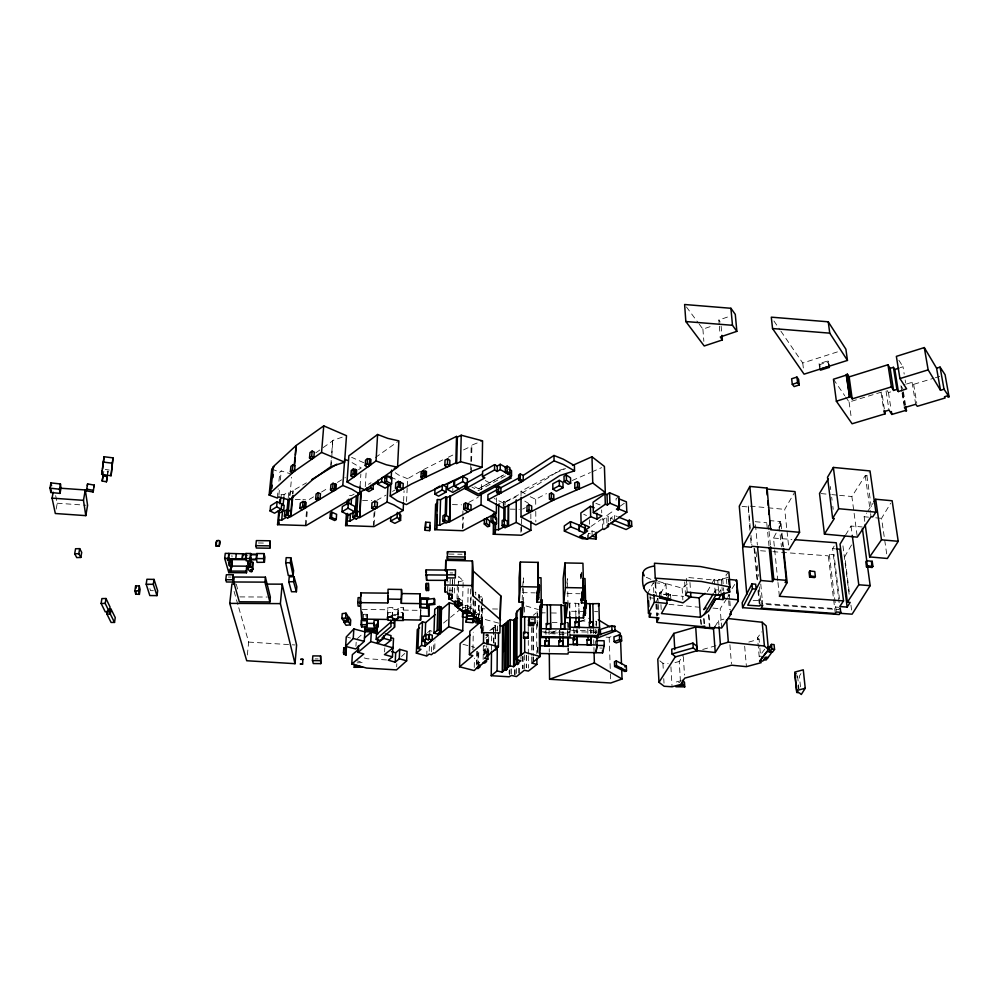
<?xml version="1.0" encoding="UTF-8"?>
<svg xmlns="http://www.w3.org/2000/svg" width="999" height="999" viewBox="0 0 999 999"><rect width="100%" height="100%" fill="white"/><g stroke="black" fill="none" stroke-linecap="round" stroke-linejoin="round"><path stroke-width="0.75" stroke-dasharray="5 3.75" d="M403.621 615.709L402.922 612.687L398.214 612.537L397.839 614.173L395.017 614.647L393.156 614.21L392.395 612.462L387.937 612.399L388.261 615.421L399.013 615.621M518.718 673.151L518.731 665.509M519.343 673.326L519.343 665.684M367.295 615.958L367.207 614.323L363.536 614.285L363.536 615.834L367.295 615.958L367.157 618.381M514.797 674.8L514.81 668.693M514.997 674.65L514.997 668.543M516.483 673.513L516.495 667.407M509.153 673.738L509.165 670.679M509.415 675.024L509.44 670.441M510.002 673.638L510.027 669.055M511.476 673.913L511.5 667.807M505.082 505.169L505.107 502.172L503.933 501.461L498.763 504.258M503.246 508.166L503.284 502.959L538.374 484.078L559.777 470.242L565.634 468.356M503.896 505.969L503.933 501.461M494.942 647.489L495.154 625.386L498.601 623.089L483.816 619.13M496.466 502.41L496.515 497.864M495.504 647.664L495.629 634.402M495.641 632.929L495.716 625.561M497.44 631.056L497.49 624.924L491.733 629.87L497.602 630.244M491.52 649.725L491.683 634.452M493.431 642.906L493.593 626.71L495.154 625.386M493.956 643.056L493.593 626.71M486.476 656.018L486.55 645.754M486.575 644.293L486.7 634.028M487.037 653.246L487.125 645.916M487.15 644.455L487.275 634.19M487.799 654.832L487.987 645.928M488.012 644.467L488.136 634.19M487.974 652.896L488.186 635.739L484.802 634.902M488.536 654.907L488.623 647.564M488.686 641.695L488.773 634.365M488.773 653.883L488.823 650.337L486.525 651.286L488.823 650.337M482.055 620.841L482.067 617.157L481.068 616.046L479.045 616.208M482.23 622.002L482.442 606.98M482.467 605.481L482.579 597.964L481.443 596.728L479.795 596.89L479.145 594.855L475.062 592.232M483.141 659.465L483.329 645.454M483.653 630.968L483.741 625.049M483.803 654.944L483.928 645.604M484.54 653.92L484.665 645.142M484.815 655.032L484.94 645.679M485.439 653.621L485.539 645.829M478.071 663.948L477.047 663.673L477.322 651.236M478.471 619.293L478.721 604.245M478.808 598.214L478.858 595.204M477.934 666.932L478.209 649.862M478.583 617.844L478.646 614.21L476.96 612.774L474.6 613.286M478.758 618.943L478.996 603.896M479.095 597.864L479.145 594.855M478.546 665.921L478.796 650.037M481.293 489.547L481.418 481.943M478.746 665.759L478.808 662.237L479.707 662.474L479.67 664.822M479.52 614.934L479.657 605.918M479.757 599.899L479.795 596.89M481.081 620.791L481.306 605.744M481.331 604.245L481.443 596.728M481.53 619.555L481.543 605.619M481.83 619.243L481.993 608.803L485.002 608.841M473.563 614.51L473.826 599.412M472.939 649.787L473.264 632.192M473.976 613.598L473.788 611.213L474.1 613.186L476.635 612.524L476.56 617.382M474.662 614.86L474.912 601.286M474.25 667.469L474.413 658.191M475.374 614.647L475.611 601.073M475.711 595.042L475.774 592.02M476.56 665.047L476.798 651.098M470.304 611.563L470.691 587.961M470.916 608.978L471.153 596.878M472.864 613.161L473.151 598.051M465.621 610.739L465.721 605.856L467.744 607.38L463.211 607.367L463.124 608.304M467.445 607.567L467.495 605.132L462.462 606.281M467.682 611.038L468.206 587.037M470.679 470.142L471.178 445.354L482.567 440.859M471.378 472.227L471.466 467.582M471.59 461.388L471.903 445.904L471.178 445.354M462.537 528.858L462.812 516.858M462.849 515.359L462.949 510.864M463.099 527.722L463.336 517.22M462.325 610.277L462.4 606.618M462.487 605.082L463.186 580.656L458.703 576.573L458.491 585.714M457.005 598.938L457.417 582.242L463.186 580.656M458.129 600.948L458.454 587.237M459.19 600.923L459.253 598.463L457.405 598.838L458.466 599.787M452.322 591.97L452.435 587.387M452.472 585.864L452.634 579.757M454.333 593.031L454.682 579.333M449.862 592.657L450.249 578.933M452.784 491.083L452.859 488.449M452.11 592.594L452.485 578.821M482.579 597.964L482.517 600.074L481.818 600.062M447.627 590.933L447.914 581.293M433.591 649.949L433.878 641.133M434.752 648.776L435.04 639.972M429.208 651.148L429.42 645.279M429.82 633.553L429.92 630.619L432.205 631.268M431.518 651.798L431.755 644.467M426.748 656.043L427.01 648.726M420.529 614.647L420.741 609.103M420.779 614.535L420.841 606.331M406.543 501.535L407.18 487.862M407.242 486.338L407.592 478.733L422.202 470.354M402.697 617.544L402.922 612.687M402.797 618.643L403.321 607.667L398.226 607.554L397.677 617.807M403.022 618.369L403.321 607.667M397.939 615.334L398.226 607.554M397.989 617.394L398.214 612.537M403.596 501.348L404.083 490.746M396.665 666.795L396.815 663.686M392.157 617.32L392.395 612.462M392.395 617.245L392.869 607.554L387.874 607.467L387.375 617.145M387.6 618.081L387.874 607.467M384.59 651.935L384.79 647.889M366.933 619.168L367.207 614.323M373.264 526.198L374.063 512.699M374.101 525.099L374.975 510.089M363.249 619.118L363.536 614.285M365.234 486.713L366.196 471.391M355.919 646.266L356.181 642.207M360.065 486.301L360.864 474.075M330.794 465.247L331.268 459.053M331.755 452.847L332.717 440.447L345.117 436.176M330.994 466.945L331.718 457.642M331.83 456.093L332.717 440.447M522.202 600.162L522.564 588.199M522.689 586.725L523.439 577.897L523.451 587.037M305.319 525.199L306.606 510.202M306.069 525.574L307.48 509.078M575.836 615.596L575.649 603.246L569.705 603.146L569.817 615.696M289.785 495.304L290.06 492.282L306.443 482.842M289.922 495.529L291.608 477.272M292.532 493.718L292.819 490.696M292.994 493.943L293.269 490.934M288.236 497.702L288.798 491.67L290.06 492.282M283.828 497.577L284.116 494.567L288.798 491.67M574.25 633.216L574.375 631.805L598.014 632.205M277.297 498.014L278.197 488.873M278.933 481.256L279.832 472.127L281.243 470.941L290.559 473.826M278.871 495.329L279.608 487.712M280.357 480.082L281.243 470.941M579.045 615.634L578.808 603.321L579.083 615.322M247.327 654.994L248.664 642.082L238.361 606.306M398.276 608.416C397.577 610.464 392.52 610.214 392.869 607.554M581.593 577.135L582.055 569.755M580.656 578.821L580.806 574.063L581.518 574.075M566.92 583.141L567.507 578.708L567.956 603.109M107.517 475.237L108.092 471.316L103.933 470.691L103.284 474.488M567.994 636.051L568.044 620.791L568.206 629.682M595.816 625.187L596.428 621.278L592.057 621.216M107.417 475.274L108.092 471.316M56.156 509.103L57.255 503.221L55.494 494.792M575.649 603.246L578.771 603.646M232.055 556.992L231.905 555.531M647.489 593.756L653.334 582.617L653.87 593.156M777.809 580.968L773.501 538.061L778.283 529.02M778.958 527.734L781.006 523.863L779.02 523.713L781.418 546.903M769.018 545.978L766.733 522.777L767.969 520.467M655.794 602.509L657.929 598.538L649.775 597.852M779.02 523.713L780.207 521.49L769.492 520.591M654.732 582.754L665.958 583.853L660.376 594.105L683.641 596.378M749.862 530.194L748.276 505.956L766.495 507.654M707.354 591.508L711.138 584.727M711.9 583.366L714.173 579.308L721.428 579.907L722.752 578.758L727.384 579.245M788.498 545.004L784.715 509.365L794.292 492.894M851.56 544.967L844.742 556.568L849.6 594.467M886.687 553.858L881.555 518.356L890.633 503.271M714.048 592.632L715.634 590.009L720.816 589.585L721.203 594.542M845.529 535.102L851.036 526.048L862.162 526.935M717.969 594.218L720.816 589.585M800.936 673.613L799.375 676.148L800.499 686.85M714.959 626.548L718.581 620.704L723.825 619.155M839.135 602.722L832.617 548.638L835.514 543.943M840.072 607.417L838.685 609.64L763.973 604.308M835.314 613.498L828.308 555.856L829.295 554.283L833.99 554.67L839.435 598.688M680.431 681.418L679.233 661.463L683.254 655.007M732.042 588.661L736.663 581.393M833.328 555.694L833.99 554.67M857.105 535.639L851.872 496.515L865.259 475.624L866.895 475.774L869.23 472.14M721.678 627.959L720.192 608.691L726.835 598.588M727.659 597.327L729.32 594.805L728.184 594.717L728.546 599.2M864.772 521.403L864.135 516.758L866.608 513.011M867.432 511.75L873.213 502.997M759.215 656.83L757.492 637.749L761.837 631.818M764.759 649.163L759.49 656.143L762.337 656.393M728.858 572.127L726.073 574.837L726.797 583.753M485.651 638.049L488.186 635.739M357.405 638.548L363.786 632.779M401.436 656.518L404.807 653.471M489.872 630.519L494.118 626.86M427.584 632.617L429.92 630.619M667.444 594.867L668.443 594.03L670.566 594.642L669.58 595.466L667.444 594.867L667.657 598.563M478.808 662.237L477.147 663.598M495.704 644.268L494.98 644.23M537.799 627.21L537.699 611.713L533.291 615.272M443.506 623.051L449.313 618.306M450.474 617.357L460.939 608.803M659.652 595.392L659.527 592.919L660.863 591.858L668.294 593.893L668.581 598.838M658.491 581.443L682.13 588.149L689.934 581.992L690.521 590.859M668.294 593.893L666.745 595.029L659.527 592.919M315.746 452.884L321.915 448.501M323.152 447.614L333.029 440.596M375.337 457.579L397.627 441.745M618.955 496.715L616.033 498.776L616.208 503.234M606.917 522.952L606.668 515.584L614.06 510.427M620.217 506.131L626.385 501.848M591.071 526.373L600.986 519.53M610.664 520.779L610.564 518.194L614.522 515.459L617.27 516.57M588.736 538.424L588.598 533.304L592.045 530.931L594.929 531.955M602.559 528.958L602.222 518.681L603.658 519.218L608.129 516.183L608.391 523.551M313.549 496.865L308.254 500.074L302.922 499.612M321.503 492.045L328.134 488.036M337.4 482.417L345.354 477.597M358.604 469.567L361.263 467.957L350.412 461.65M368.431 484.315L371.041 482.742M354.133 494.055L351.698 495.492L348.763 495.392L348.976 499.075M423.526 469.592L442.732 459.89M376.81 500.349L386.001 495.129M392.557 491.396L395.192 489.91M474.737 486.763L478.521 488.823L504.932 474.25M478.521 488.823L503.846 474.862M505.432 475.849L478.521 490.634L471.965 487.087M468.893 502.36L478.134 497.315M521.028 495.791L521.016 491.246L552.984 474.163L565.521 468.568M522.727 509.078L525.412 507.654M505.107 502.172L516.246 496.79M530.207 496.715L535.689 499.313L546.441 493.631M448.289 457.23L455.232 453.896M463.561 449.9L471.903 445.904M572.202 480.519L590.409 472.552M591.808 471.94L601.61 467.657M556.168 630.794L549.075 633.516L567.569 634.69M580.294 621.503L588.811 618.219M606.093 637.15L609.178 637.337L611.962 636.301M719.23 324.663L718.83 320.042L729.794 316.258M699.238 324.188L702.896 329.108L712.574 325.836M900.286 367.657L903.009 366.745L904.207 374.113M780.906 331.181L802.734 363.012L838.698 351.486M819.767 369.305L819.043 363.698L827.934 360.889L828.983 364.573M819.043 363.698L819.817 364.535L828.621 361.763M845.616 396.965L849.1 402.023L881.767 391.995L884.427 409.478M906.48 384.028L912.062 382.342L913.648 384.353L933.94 378.159M935.389 377.722L939.747 376.386M901.835 391.571L900.898 385.726L905.082 384.453M687.2 592.132L686.238 577.31L717.732 580.419L728.558 577.16M887.037 390.397L888.448 392.582L891.42 391.695M702.722 649.462L717.707 645.204M476.398 614.835L478.646 614.21M748.813 642.057L759.065 639.198L759.727 646.528M674.999 662.612L679.233 661.463M681.143 680.681L675.611 682.13L679.795 682.617M467.132 608.816L470.804 607.979L473.613 610.751M480.507 618.568L482.092 618.431M450.074 572.939L452.747 572.951M239.835 596.903L267.295 597.04M596.828 632.205L594.417 632.18L595.879 633.416M315.147 658.89L318.132 658.915M228.334 577.035L231.069 577.072M153.371 590.684L150.512 590.646L148.714 584.952M258.366 542.981L264.335 543.069M448.988 554.07L462.062 554.258M492.544 608.953L500.087 609.065M362.275 609.415L388.024 609.79M540.734 612.799L545.267 612.874M551.323 612.961L558.891 613.074M540.884 631.83L569.855 632.255L570.117 630.282L570.204 635.089M543.856 632.754L568.169 633.116M585.277 611.488L569.73 611.226L569.542 616.208M594.605 611.638L597.714 611.688M571.59 630.307L596.803 630.731M522.202 592.619L535.289 592.869M566.995 593.506L580.044 593.743M403.396 610.089L420.941 610.389M579.932 620.991L587.624 621.128M295.279 499.463L301.398 499.575M531.106 619.68L533.541 619.73M552.035 622.389L559.627 622.539M362.587 500.424L371.728 500.624M510.239 509.128L519.343 509.315M580.594 575.774L581.256 575.786M448.938 590.184L452.222 590.247M452.41 504.607L461.563 504.832M564.06 622.652L567.757 622.739M599.775 648.026L602.409 648.101M246.691 555.719L247.902 555.756M284.116 494.567L281.106 494.455L281.668 498.039M248.664 642.082L295.055 644.967M386.538 659.939L367.17 658.741L362.737 657.517M357.118 662.799L363.062 662.549L356.755 660.714M659.839 660.876L662.936 663.286L668.156 663.611M753.121 600.674L762.299 600.399L760.826 603.234L834.727 608.591L835.738 607.067L838.623 607.305M57.255 503.221L86.064 505.244M773.501 538.061L791.857 539.435M760.539 550.736L771.315 551.548M772.864 551.66L828.308 555.856M832.617 548.638L835.514 548.863M712.899 608.079L720.192 608.691M742.095 506.418L747.727 506.93M864.135 516.758L868.481 517.157M875.748 517.819L881.555 518.356M768.006 507.804L784.715 509.365M821.066 493.581L830.306 494.468M831.842 494.605L838.011 495.192M839.547 495.342L851.872 496.515M755.182 521.678L766.733 522.777M668.955 604.345L699.762 607.28M105.232 469.443L109.253 470.054M347.689 637.325L350.574 638.049M463.024 644.318L474.6 647.364M526.011 605.993L538.436 609.577M588.598 533.304L590.347 533.853M363.773 462.724L351.623 457.33M271.753 469.093L279.832 472.127M595.854 503.334L600.087 504.932M650.898 579.345L645.441 576.898M610.564 518.194L613.349 519.305M407.592 478.733L398.638 475.024L393.931 471.79M606.668 515.584L608.129 516.183M393.294 478.196L395.292 479.12M583.678 514.248L586.5 515.559M503.284 502.959L494.243 498.563M485.264 480.556L491.033 483.541M524.787 501.123L528.746 503.521M521.016 491.246L526.461 494.63M476.635 612.524L474.026 611.163M459.253 598.463L461.376 600.312M757.492 637.749L759.065 639.198M467.495 605.132L470.367 607.916M686.438 306.968L698.326 322.952M833.453 379.245L844.754 395.704M773.925 320.991L780.032 329.907M718.83 320.042L720.192 322.04M900.898 385.726L902.934 388.861M898.863 360.252L903.009 366.745M234.078 591.396L237.937 604.82M236.239 584.128L237.837 589.797M913.648 384.353L916.807 403.371M912.062 382.342L915.708 404.295M905.169 380.007L905.656 382.954M903.408 391.77L905.531 404.907M902.734 392.083L904.857 405.219M902.509 392.982L904.395 404.657M902.072 393.032L904.42 407.642M888.448 392.582L890.933 408.603M886.063 391.133L888.998 410.102M881.093 392.694L883.978 411.663M866.895 475.774L871.628 509.265M865.259 475.624L870.391 512.162M870.604 513.686L871.028 516.72M849.1 402.023L851.298 417.969M851.036 526.048L852.06 533.766M827.934 360.889L828.671 366.508M850.948 605.082L851.722 611.151M819.817 364.535L820.179 367.332M842.956 545.879L849.2 594.78M830.344 486.538L830.718 489.585M831.68 497.177L832.055 500.224M832.829 506.306L833.203 509.34M840.559 607.792L841.133 612.35M840.221 608.641L840.683 612.325M839.884 608.791L840.446 613.336M829.295 554.283L836.338 611.975M802.734 363.012L803.583 369.98M797.602 676.048L799.2 691.358M781.006 523.863L781.817 531.593M781.98 533.141L783.428 547.052M796.79 674.812L797.102 677.871M797.901 685.526L798.226 688.586M780.207 521.49L780.856 527.684M781.493 533.878L782.791 546.266M777.971 582.504L779.357 596.291M768.418 525.112L768.88 529.757M769.043 531.306L770.416 545.242M755.481 524.775L757.367 544.892M760.776 583.99L762.761 605.319M756.056 551.898L756.767 559.502M757.329 565.584L758.328 576.223M759.315 586.863L761.151 606.63M754.657 548.726L757.754 582.242M758.466 589.86L759.889 605.094M754.045 548.139L757.142 581.63M757.979 590.759L759.178 603.533M748.276 505.956L750.411 529.22M750.973 535.427L751.835 544.742M750.574 537.949L751.423 547.252M759.864 648.001L760.526 655.332M721.128 326.111L721.802 333.803M719.355 326.198L720.017 333.891M744.667 646.203L746.415 666.658M729.32 594.805L729.695 599.288M729.807 600.786L730.544 609.765M728.671 600.699L729.395 609.677M729.919 644.717L731.43 663.723M702.896 329.108L703.858 341.383M722.752 578.758L723.351 586.326M723.476 587.837L723.713 590.859M721.428 579.907L721.902 585.951M722.015 587.462L722.252 590.484M717.732 580.419L718.081 584.852M718.194 586.338L718.88 595.229M718.581 620.704L718.918 625.149M715.634 590.009L715.921 593.731M714.173 579.308L715.209 592.907M709.065 615.122L709.939 626.985M708.478 614.485L709.327 626.348M704.233 618.768L704.657 624.7M703.558 618.518L703.983 624.45M701.036 620.017L701.335 624.462M700.586 619.143L701.098 626.56M684.665 581.905L685.526 595.229M682.13 588.149L682.866 599.924M683.353 656.555L684.502 675.074M670.566 594.642L670.853 599.575M668.443 594.03L668.731 598.975M670.928 666.832L672.065 686.763M665.958 583.853L666.645 595.904M660.863 591.858L661.138 596.803M660.951 604.57L661.35 612.05M662.936 663.286L663.348 670.941M663.761 678.608L664.01 683.204M657.929 598.538L658.166 603.009M658.241 604.507L658.803 614.934M656.942 604.083L657.579 615.983M655.694 583.566L656.318 595.392M656.705 604.657L657.255 615.059M655.082 582.467L655.631 592.819M655.881 603.995L656.505 615.884M650.062 595.441L650.287 599.924M614.522 515.459L614.71 520.641M609.178 637.337L610.364 672.352M610.414 673.875L610.626 679.957M603.658 519.218L603.995 529.507M601.648 509.915L601.735 512.874M596.428 621.278L596.778 633.129M595.204 629.108L595.329 633.528M595.541 640.883L595.629 643.831M592.045 530.931L592.182 536.063M593.418 628.945L593.556 633.578M593.718 639.76L593.893 645.941M593.943 647.489L594.03 650.574M589.398 519.805L589.522 524.213M590.834 630.069L590.921 633.041M590.734 628.958L590.859 633.403M587.499 534.79L587.624 539.173M587.762 628.908L587.874 633.354M581.755 572.814L581.868 577.422M580.806 574.063L580.881 577.122M577.047 629.82L577.11 632.779M576.96 628.683L577.06 633.129M573.751 628.646L573.851 633.091M569.705 603.146L569.942 615.147M569.817 631.093L569.905 635.564M568.244 647.727L568.306 650.661M567.582 630.469L567.694 636.351M567.907 648.114L567.956 651.048M562.961 631.493L562.999 636.201M559.74 629.932L559.827 635.851M559.677 630.244L559.765 636.163M549.05 630.082L549.1 634.515M549.238 648.763L549.275 651.823M545.904 630.032L545.953 634.465M537.937 647.34L537.974 653.533M537.137 611.55L537.237 627.035M537.362 647.177L537.4 653.371M536.65 624.325L536.838 653.621M535.689 499.313L535.726 505.332M535.764 511.351L535.826 521.903M533.354 627.634L533.491 655.444M533.491 656.992L533.516 661.625M532.854 627.497L532.979 655.307M532.991 656.855L533.016 661.488M531.568 627.572L531.693 655.356M531.705 656.892L531.73 663.074M530.831 513.811L530.869 521.316M528.246 626.61L528.259 631.218M528.296 640.421L528.334 654.22M528.346 655.756L528.384 668.031M526.461 655.257L526.498 667.532M526.261 655.444L526.286 667.719M524.625 607.142L524.637 614.922M524.3 654.932L524.325 668.743M523.451 588.561L523.464 602.272M523.101 656.555L523.114 668.818M522.427 656.368L522.44 668.631M521.378 518.768L521.378 524.762M521.391 526.248L521.391 535.227M520.954 656.168L520.954 659.253M520.866 527.31L520.866 534.79"/><path stroke-width="1.5" d="M516.908 657.742L516.958 611.276L520.529 608.166L521.366 608.403L521.391 654.957L520.529 654.745L515.934 659.44L520.954 660.801L517.494 663.149L518.768 663.461L517.42 664.472L516.283 664.16L514.31 665.646L514.423 619.455L514.31 665.646M517.42 664.472L517.432 658.304M574.525 470.854L563.386 464.535L554.058 460.826L521.565 481.78L518.668 480.282L518.668 474.987L520.254 473.988L523.201 475.424L553.983 455.469L563.286 459.19L574.413 465.534L574.525 470.854L559.865 475.549L538.411 489.348L503.246 508.166L487.887 499.912L487.949 494.667L497.365 489.585M540.122 614.248L541.283 614.285L541.446 607.467L540.234 607.429L539.835 617.095L522.215 616.758L523.464 602.272L519.093 602.122L519.105 577.747L520.354 562.025L538.211 562.387L538.386 587.025L536.588 599.325L538.424 599.525L538.648 592.669L536.713 592.819M360.339 602.659L361.688 619.08L387.525 619.455L387.375 617.145L392.395 617.245C391.958 620.154 398.514 620.267 397.764 617.245L402.884 617.357L402.959 619.755L420.567 620.067L420.479 616.033L428.721 616.308L428.421 607.754L419.88 607.604L420.267 593.831L401.748 593.556L401.498 589.497L388.062 589.248L387.737 602.946L360.339 602.659L360.951 592.882L388.236 593.156M419.88 607.604L420.267 593.831M427.06 607.692L427.247 599.338L420.616 599.163L420.517 607.479L427.06 607.692L427.41 599.325L434.165 598.488L434.84 599.462L434.677 604.37L427.335 605.244L427.235 604.22L434.003 603.384L434.677 604.37M491.508 651.261L491.233 675.699L497.09 670.916L502.285 672.14L504.757 669.73L506.131 670.054L507.392 669.03L506.018 668.706L510.152 665.796L513.636 666.683L513.748 620.529L514.885 619.605M515.934 659.44L516.008 613.036M493.419 522.252L493.281 534.228L495.254 533.204L495.442 529.682L498.538 529.77L503.758 527.022L504.945 527.709L516.208 522.415L516.246 499.8M516.283 664.16L516.296 659.527M516.333 630.244L516.358 617.919L517.47 618.244M507.829 667.22L508.041 621.091L510.327 619.617L513.748 620.529M508.566 526.323L508.666 505.269M508.279 667.344L508.491 621.216M509.902 473.051L509.927 467.744L507.117 466.146L505.344 467.07L505.307 472.377L508.179 474.013L509.902 473.051L507.092 471.453L505.307 472.377M510.152 665.796L510.327 619.617M465.409 483.541L465.297 488.811L478.434 495.879L510.801 478.196L510.814 475.549M465.297 488.811L467.045 487.912L478.434 494.068L511.525 475.911L511.538 470.604L509.028 469.193M503.508 651.435L503.159 625.237L502.859 671.228M504.258 519.492L507.355 521.328L507.33 526.485L504.22 524.662L504.258 519.492L502.16 520.529L502.122 525.686L505.307 527.522M504.994 520.204L505.082 506.68M504.757 669.73L505.019 623.688L506.368 624.025M506.131 670.054L506.268 622.627L508.041 621.091M507.092 471.453L507.117 466.146M508.129 526.086L508.229 505.019M496.615 487.25L496.628 492.569L499.025 493.893L500.874 492.882L500.911 487.637L498.638 486.338L496.678 487.312L494.38 485.776M499.999 619.505L500.761 595.816L473.264 571.153L472.415 560.951L445.766 560.327L445.454 571.103M481.793 622.215L481.63 632.654L499.9 632.929L500.761 595.816M502.285 672.14L502.597 626.186L503.683 625.374M503.808 521.003L503.896 507.48M496.366 513.011L481.056 504.77L449.675 521.803L450.399 496.191L446.853 497.477L445.766 496.853L440.571 499.662L437.4 499.55L437.475 503.034L435.614 504.208L434.74 529.695L463.037 530.719L496.366 513.011L496.453 503.921M496.491 523.638L496.54 518.481L492.907 515.996L491.071 516.583L491.021 521.753L494.293 524.45L496.491 523.638L492.857 521.166L491.021 521.753M497.265 466.121L494.592 464.635L482.604 471.328L482.517 476.635L494.542 469.955L497.215 471.441L497.265 466.121L500.237 464.26L506.518 467.782M500.874 492.882L498.601 491.595L498.638 486.338M497.09 670.916L497.302 646.39M498.538 529.77L498.763 504.258M487.962 654.457L487.899 659.14L484.478 658.316L498.414 646.715L498.513 633.428M497.215 471.441L500.199 469.58L500.237 464.26M492.857 521.166L492.907 515.996M493.481 516.258L493.506 513.274M494.542 469.955L494.592 464.635M495.254 533.204L495.342 524.213M495.404 518.219L495.442 513.736M495.442 529.682L495.504 523.676M495.554 519.18L495.604 513.174M489.51 526.161L489.572 521.003L486.55 518.219L486.488 523.389L489.51 526.161L487.549 526.798L484.29 524.013L484.365 518.856M479.008 618.631L478.971 621.053L480.432 623.401L482.017 623.264L482.055 620.841M481.63 632.654L482.092 628.071L481.206 628.059L482.205 620.591M479.67 664.822L479.632 667.157L477.934 666.92L474.2 670.554L459.59 666.808L472.839 655.644L469.405 654.657L483.491 642.819L483.628 632.454M473.514 617.32L473.301 621.803L475.824 621.927L475.999 622.951L479.92 622.914L477.934 621.965L477.997 618.331M481.056 504.77L481.243 492.594M482.155 467.257L482.567 440.859L461.226 435.227L457.355 437.075L456.668 463.524L460.576 461.7L482.155 467.257L470.641 471.69L471.378 472.227L427.859 492.569L406.406 504.582L397.365 500.924L390.234 496.053L390.871 483.841M481.206 628.059L481.506 621.066M448.738 598.901L448.801 595.117L452.097 595.179L452.16 598.076L448.738 598.901L448.876 593.98M473.501 615.759L466.92 615.696L473.526 615.621L470.704 612.849L467.033 613.686L466.908 618.943L473.676 618.98L473.551 613.324M473.976 613.598L473.938 616.021L476.56 617.382L474.013 618.044L473.751 613.648M469.405 654.657L469.855 631.193L480.332 622.14M500.574 619.892L472.814 595.616L471.953 585.576L472.415 560.951M472.814 595.616L473.264 571.153M467.357 509.015L467.857 503.571L471.066 505.032L470.966 510.239L465.509 508.116L463.686 509.165L463.811 503.958L465.621 502.909L467.47 503.808M467.744 508.778L467.857 503.571M466.083 622.152L466.808 619.193L473.638 619.542L472.939 622.714L466.083 622.152L466.758 613.611L463.024 613.336L463.074 610.739M466.808 619.193L466.958 616.52M459.59 666.808L460.127 643.556L469.98 635.027M455.194 600.811L455.069 605.706L462.3 611.488L465.621 610.739L467.657 612.262L463.111 612.237L463.012 613.174L470.279 612.787L467.395 610.014L462.35 611.163L456.643 606.468L461.263 605.219L461.326 602.772M466.308 617.357L462.525 617.107L462.637 612.25M419.568 627.697L417.282 629.632L416.346 653.109L426.748 656.043L429.108 654.083L431.418 654.732L433.491 652.884L434.602 653.184L462.737 630.794L463.037 617.357M465.509 508.116L465.621 502.909M464.86 559.353L464.972 551.96L447.49 551.673L447.39 559.09L464.86 559.353L464.86 557.017L447.34 556.718L447.39 559.09M467.295 484.153L467.407 478.871L462.812 476.361L454.645 480.931L454.508 486.201L459.278 488.773L467.295 484.153L462.687 481.643L454.508 486.201M460.576 461.7L461.226 435.227M455.069 605.706L458.341 604.682L457.28 603.746L457.342 601.298M461.263 605.219L459.14 603.371L459.19 600.923M462.687 481.643L462.812 476.361M456.668 463.524L455.819 462.874L456.518 436.426L412.724 457.804L394.23 468.556M416.346 653.109L420.954 649.313L417.932 648.501L421.603 645.379L424.787 646.266L448.713 626.71L449.363 602.772L456.318 604.845M453.758 485.889L453.908 480.619L447.527 484.165L447.365 489.423L452.747 492.395L459.165 488.861L453.758 485.889L447.365 489.423M482.167 624.075L482.23 622.002L481.081 620.791L479.42 620.953L478.758 618.943L474.637 616.371L467.757 609.765L462.35 611.138L456.818 606.53L462.637 604.969L458.129 600.948L454.095 602.16L449.7 598.763L452.135 598.064L452.072 594.118L447.54 593.993L447.614 592.02L445.067 591.945L445.179 580.344M446.316 515.546L446.853 497.477M445.067 591.945L445.204 587.35M445.292 584.278L445.417 579.682M445.691 570.491L445.766 560.327M449.725 465.746L449.875 460.427L447.639 458.853L445.03 460.102L444.867 465.434L446.553 467.257L449.725 465.746L447.477 464.185L447.639 458.853M447.09 580.369L446.928 570.092L426.161 569.892L425.986 574.887L426.61 580.319L447.09 580.369L447.215 569.817L455.507 569.83L455.294 577.959L447.265 577.922L447.215 569.817M449.675 521.803L449.925 495.879M440.821 631.693L438.811 630.332L439.56 606.455L438.711 606.505L434.752 609.265L433.966 633.091L437.55 634.015L440.821 631.693L441.546 607.829L439.56 606.455M442.807 520.916L442.969 515.746L444.742 514.797L448.551 516.72L448.401 521.878L444.592 519.967L442.807 520.916L445.329 522.277L439.747 525.224L436.551 525.112L437.4 499.55M439.847 630.519L440.571 606.643M440.222 633.553L439.073 633.204L437.999 634.153L440.222 633.553L440.497 624.612M440.609 630.968L441.333 607.092M444.592 519.967L444.742 514.797M445.179 516.421L445.766 496.853M434.802 494.143L438.611 496.166L446.004 492.095L446.166 486.838L442.345 484.652L442.17 489.91L434.802 494.143L434.977 488.898L439.885 486.063M439.747 525.224L440.571 499.662M433.966 633.091L437.112 630.569L437.862 606.693M432.142 639.997L432.305 635.227L429.17 634.328L428.259 639.785L425.899 639.073L423.314 641.258L427.822 643.468L432.142 639.997L429.008 639.11L428.259 639.785M434.003 603.384L434.165 598.488M434.74 529.695L436.625 528.546L437.075 515.047M437.225 510.539L437.475 503.034M424.787 646.266L425 640.359M425.162 635.938L425.636 622.652L435.127 614.697M429.62 530.631L430.132 522.427L425.686 522.215L425.174 530.294L429.62 530.631L429.807 525.499M425.899 639.073L426.073 634.303L428.421 635.014M428.534 590.484L428.409 583.428L426.286 583.453L426.098 588.399L426.411 590.509L428.534 590.484L428.409 583.428M428.421 607.754L428.521 604.957M428.721 616.308L429.058 606.605M429.008 639.11L429.17 634.328M537.362 591.87L537.425 590.209L539.398 590.072L539.36 585.114L538.149 585.252M425.174 530.294L425.686 522.215M421.603 645.379L422.49 621.765L425.636 622.652M423.314 641.258L423.489 636.488L426.073 634.303M426.61 580.319L426.785 575.337M426.411 590.509L426.286 583.453M423.326 470.741L426.473 471.64L426.261 476.935L423.114 476.036L423.326 470.741L421.191 471.728L420.979 477.023L422.49 478.009L421.453 478.384L422.177 478.883M417.932 648.501L418.843 624.937L422.49 621.765M424.513 476.923L424.725 471.628M420.517 607.479L420.616 599.163M425.524 476.461L425.724 471.166M420.567 620.067L420.729 615.921M358.891 649.125L352.36 654.645L351.76 663.998L366.633 668.069L396.516 669.904L406.643 660.826L407.055 651.435L399.725 649.362L395.679 652.797L395.229 662.175L388.286 660.214L392.457 656.83L392.907 647.427M419.88 603.608L401.298 603.334L401.498 589.497M401.298 603.334L401.748 593.556M395.229 662.175L399.288 658.766L399.725 649.362M248.214 563.461L248.451 569.605L250.1 571.565L251.785 571.64L250.649 569.592L252.872 569.53L252.26 567.282L250.337 567.232L248.601 560.826L250.649 560.864L250.699 559.765L256.581 559.802L257.055 562.362L264.398 562.275L264.91 557.255L264.036 553.596L256.843 553.533L256.368 559.153L250.274 559.215L250.637 553.508L245.954 553.471L245.517 559.015L242.245 559.04L242.745 553.808L225.262 553.346L224.675 558.379L228.833 572.652L246.453 572.777L246.703 566.158L231.244 566.083M400.574 520.404L400.824 515.247L398.988 514.285L400.062 513.686L399.812 518.856L398.738 519.455L400.574 520.404L394.842 523.364L390.584 521.128L390.784 517.257M402.984 488.798L403.234 483.541L398.426 481.406L395.754 482.929L395.492 488.186L398.688 490.334L396.815 491.545L402.984 488.798L398.164 486.675L395.492 488.186M346.441 513.598L345.604 525.599L374.013 526.598L403.159 510.439L403.521 502.872M398.164 486.675L398.426 481.406M351.76 663.998L363.786 653.958L358.092 652.335L370.766 641.608L384.465 645.429L390.771 640.359L391.009 635.589L385.302 633.953M390.584 521.128L397.09 517.544L397.34 512.362M399.887 487.574L400.137 482.305M400.299 487.375L400.562 482.117M392.457 656.83L384.453 654.62L393.057 647.876L393.519 638.398L390.659 637.574M377.659 638.673L377.397 643.431L383.628 638.324L383.753 635.938L383.504 638.274L382.13 637.899L394.518 627.272L394.48 619.305M394.518 627.272L394.642 620.766M387.737 602.946L388.087 595.953M397.552 467.245L398.863 440.871L387.799 438.386L377.597 434.49L348.863 455.806L347.028 481.943L354.358 485.851L365.035 489.772L397.552 467.245L386.351 464.785L376.036 460.939L347.028 481.943M396.815 491.545L397.003 487.612M383.504 638.274L380.032 640.409L376.198 639.335L391.059 626.523L390.709 620.454M391.108 479.258L391.596 470.092M391.571 483.866L391.845 478.596L386.85 476.073L384.94 477.272L384.652 482.542L389.722 485.089L391.571 483.866L386.563 481.343L384.652 482.542M377.272 631.855L377.085 630.456L373.676 630.444L373.876 631.83L377.272 631.855L377.347 625.649M377.859 627.01L377.922 620.367L374.113 620.267L373.838 625.099L374.138 626.91L377.859 627.01L377.922 620.367M386.563 481.343L386.85 476.073M366.458 488.961L360.751 491.72L359.64 517.607L387.088 502.085L387.987 485.339M372.902 631.78L372.702 630.394L365.085 630.357L365.297 631.743L372.902 631.78L373.039 629.382M381.655 481.58L389.523 485.601L385.152 488.149L377.684 484.128L381.655 481.58L381.88 477.622M373.876 631.83L374.013 629.432M376.198 639.335L376.461 634.565L391.308 621.703M377.085 630.456L377.222 623.513M377.684 484.128L377.922 480.169M377.11 507.592L377.41 502.385L374.912 501.136L371.978 502.847L371.665 508.054L374.163 509.29L377.11 507.592L374.6 506.343L371.665 508.054M370.766 641.608L371.316 632.092L377.909 633.94M366.958 487.724L366.795 490.347L368.893 491.545L373.039 489.073L373.351 483.816M364.285 641.346L364.847 631.83L353.858 628.945L346.253 636.95L345.617 646.428L355.756 648.975L364.285 641.346L353.246 638.486L345.617 646.428M364.885 630.057L364.685 628.096L376.96 628.321L377.123 630.282L364.885 630.057L365.097 626.448M365.297 631.743L365.434 629.345M376.036 460.939L377.597 434.49M366.708 626.96L366.77 619.904L361.501 619.855L361.213 624.687L361.638 626.935L366.708 626.96L366.77 619.904M367.02 620.804L366.933 619.168L363.249 619.118L363.236 620.679L367.02 620.804L367.157 618.381M374.6 506.343L374.912 501.136M370.629 464.822L370.954 459.503L369.892 459.065L369.143 464.722L367.232 463.923L365.209 465.509L367.445 467.145L370.629 464.822L369.143 464.722M361.688 619.08L362.113 612.175M361.638 626.935L361.501 619.855M366.795 490.347L370.729 487.999L370.879 485.377M357.804 602.522L358.117 597.627L360.402 597.677L360.427 606.193L358.104 606.093L357.804 602.522L360.09 602.584M354.208 667.307L356.468 665.396L362.774 667.232L354.208 667.307L354.395 664.198M367.232 463.923L367.557 458.591L369.468 459.403M360.577 603.746L360.739 601.311M358.092 652.335L358.504 645.591M369.568 464.385L369.892 459.065M359.64 517.607L361.288 491.97M353.246 638.486L353.858 628.945M365.209 465.509L365.547 460.189L367.557 458.591M568.468 644.492L597.127 644.967L595.879 652.672L568.331 652.135L568.006 653.995L539.51 653.496L540.372 645.816L568.181 646.403L568.369 638.561M347.315 620.516L347.627 615.684L345.966 613.161L342.207 613.648L341.87 618.493L343.656 620.941L347.315 620.516L345.642 618.006L345.966 613.161M354.645 511.725L354.995 506.53L348.351 503.021L342.345 506.568L341.97 511.75L348.601 515.147L354.645 511.725L347.989 508.216L341.97 511.75M345.929 654.919L346.341 648.014L343.793 647.926L343.469 652.647L343.781 654.333L346.066 654.857L346.341 648.014M353.147 511.813L352.797 516.982L355.095 515.721L356.368 495.641M350.399 624.825L348.514 621.79L348.826 616.957L350.711 620.004L350.399 624.825L346.079 625.299L344.056 622.327L344.218 619.917M355.095 515.721L356.606 516.433L358.042 493.344M356.606 516.433L357.367 510.988L359.415 512.187M278.846 511.176L277.535 524.675L306.069 525.574L359.578 493.943L360.065 486.301M546.278 623.925L550.511 623.476L550.524 628.758L546.328 628.746L546.303 623.463M546.328 628.746L550.524 628.758M347.515 513.449L346.99 520.979L349.962 521.078L350.474 513.548M351.086 504.52L351.498 498.501M350.924 475.774L352.984 474.275L353.346 468.981L356.643 469.892L356.293 475.187L353.209 477.447L350.924 475.774L351.286 470.479L353.346 468.981M352.984 474.275L354.595 475.012L354.957 469.717M354.595 475.012L355.444 469.38M343.781 654.333L343.793 647.926M347.065 504.595L347.377 500.087M348.139 504.42L348.451 499.912M347.989 508.216L348.351 503.021M347.627 518.606L347.927 514.098M348.663 503.583L348.863 500.574M538.211 562.387L538.174 590.209M286.051 517.494L284.403 516.158L286.451 514.81L290.921 516.558L342.794 485.464L344.667 459.365L347.615 460.464M269.118 495.029L271.453 492.819L270.704 492.594L273.326 466.633L274.063 466.858L271.753 469.093L269.118 495.029L277.297 498.014L278.721 496.853L289.498 500.099L312.3 479.932L330.669 466.795L344.593 462.125L346.491 435.701L323.738 425.874L296.079 445.566L294.23 465.646M540.884 631.83L540.859 637.499L574.35 638.011L574.475 636.6L598.151 637L598.426 631.281M540.859 637.499L541.47 606.256M335.926 489.535L336.326 484.278L335.264 483.791L334.403 489.323L332.667 488.499L330.532 489.935L332.867 491.383L335.926 489.535L334.403 489.323M336.238 519.492L336.613 514.335L331.943 512.237L330.382 513.161L329.982 518.319L334.69 520.541L336.238 519.492L331.556 517.407L329.982 518.319M538.261 577.772L541.021 577.759L541.221 602.16L537.037 602.172L536.75 597.752L538.686 597.589M332.667 488.499L333.067 483.254L334.802 484.078M320.766 663.623L320.604 655.968L312.837 655.893L312.475 660.589L313.299 663.548L320.766 663.623L320.604 655.968M331.556 517.407L331.943 512.237M334.865 489.035L335.264 483.791M330.532 489.935L330.931 484.69L333.067 483.254M320.042 498.976L320.467 493.743L318.244 492.707L316.084 494.006L315.659 499.225L317.832 500.324L320.042 498.976L317.807 497.939L315.659 499.225M519.093 602.122L520.354 586.663L520.354 562.025M523.576 633.329L523.651 632.367L528.321 632.467L528.184 638.261L523.588 638.124L523.651 632.367M523.588 638.124L523.663 637.162L528.346 637.262L528.184 638.261M541.458 604.757L561.301 605.044L561.613 624.512M111.064 475.749L112.987 457.867L104.071 456.743L101.648 474.313L111.064 475.749L112.987 457.867M302.572 664.148L300.374 664.01L302.572 664.148L302.934 659.34L300.761 659.34L302.934 659.34M317.807 497.939L318.244 492.707M270.704 492.594L293.656 471.828L321.566 452.41L323.738 425.874M313.848 457.455L314.31 452.122L312.125 451.073L309.977 452.597L309.515 457.929L311.788 458.966L313.848 457.455L311.676 456.418L309.515 457.929M304.22 508.566L305.694 507.679L306.144 502.485L305.082 501.973L304.208 507.442L302.61 506.655L299.887 508.354L302.472 509.615M311.676 456.418L312.125 451.073M234.977 583.953L231.93 583.94L229.745 603.384L246.728 660.739L295.017 663.686L296.603 645.067L282.193 584.165L266.958 584.103M302.61 506.655L303.059 501.448L304.658 502.247M296.403 591.745L296.84 586.813L294.031 576.723L289.223 576.835L288.773 581.793L291.521 591.733L296.403 591.745L293.594 581.693L294.031 576.723M304.208 507.442L305.082 501.973M293.144 575.561L293.581 570.579L290.796 557.742L286.176 557.667L285.702 562.699L288.286 575.499L293.144 575.561L290.347 562.762L290.796 557.742M299.887 508.354L300.337 503.159L303.059 501.448M548.638 640.759L548.663 645.866L544.905 645.829L544.867 641.071L548.638 640.759L548.663 645.866M541.645 628.708L569.992 629.133L569.967 616.645M560.714 624.138L564.373 623.801L564.385 629.008L560.789 628.958L560.739 623.763M560.789 628.958L564.385 629.008M287.787 515.472L288.261 510.302L290.921 511.151M288.386 510.364L289.498 498.314M288.174 515.272L288.649 510.089M290.397 471.653L292.407 470.154L292.894 464.86L295.067 465.784L294.58 471.078L292.482 472.564L290.397 471.653L290.896 466.346L292.894 464.86M295.017 663.686L280.382 603.621L282.193 584.165M294.468 465.746L295.18 458.017M295.467 454.932L296.179 447.202M279.358 512.512L278.634 520.029L281.681 520.129L286.401 517.282L287.675 517.894L290.459 516.333L292.257 496.728M290.921 516.558L292.857 495.454M283.679 510.501L281.206 509.253L274.55 513.211L270.067 510.964L270.579 505.781L277.123 501.71L281.768 503.933L281.206 509.253L277.61 511.451L280.17 512.737L283.679 510.501L284.166 505.319L281.706 504.058M284.403 516.158L284.89 510.988L286.938 509.627L288.261 510.302M286.451 514.81L286.938 509.627M286.963 511.263L288.087 499.213M533.466 625.636L533.566 624.562L528.671 624.475L528.558 625.511L533.466 625.636L533.454 623.226M540.934 605.219L541.221 602.16M280.232 503.484L280.806 497.465M281.681 520.129L282.692 509.602M283.117 505.094L283.828 497.577M270.067 510.964L276.611 506.905L277.123 501.71M269.867 601.947L270.342 597.052L265.397 577.172L234.241 577.022L233.691 581.98L239.31 601.785L269.867 601.947L264.91 582.13L265.397 577.172M279.57 503.671L280.007 499.175M564.797 623.413L564.522 605.094L564.934 629.045M269.805 548.226L269.805 540.771L256.368 540.596L255.831 545.666L256.343 548.026L269.805 548.226L269.805 540.771M264.398 562.275L263.524 558.628L264.036 553.596M271.903 488.236L272.215 485.189M272.977 477.547L273.289 474.5M589.36 622.19L592.894 622.24L589.36 622.19L589.46 627.272L593.019 627.072L589.46 627.272M541.283 614.285L541.483 612.337L540.272 612.312M570.167 627.135L579.32 627.634L579.108 616.82M252.872 569.53L252.797 562.275L250.874 562.225L250.175 559.652M256.368 559.153L256.843 553.533M558.803 640.883L562.662 640.933L558.803 640.883L558.841 646.003L562.737 645.704L558.841 646.003M247.814 567.207L249.026 567.182L249.288 564.672M250.274 559.215L250.637 553.508M250.649 560.864L250.961 557.255M250.337 567.232L250.874 562.225M251.785 571.64L252.048 569.143M252.26 567.282L252.797 562.275M245.517 559.015L245.954 553.471M246.453 572.777L246.703 566.158M539.36 585.114L539.185 592.045L538.011 591.858M539.185 592.045L539.398 590.072M242.245 559.04L242.745 553.808M544.905 645.829L544.905 640.721M246.166 571.153L230.669 571.078L230.107 569.055L231.169 569.093L231.456 565.734L229.395 565.721L228.584 562.312L231.481 562.025L231.768 559.515M230.669 571.078L231.094 567.332M231.456 565.734L232.03 560.726L231.805 567.519M231.169 569.093L231.356 562.499L232.367 562.524M233.229 582.055L233.167 574.787L226.373 574.737L225.799 579.695L226.411 581.98L233.229 582.055L233.167 574.787M228.796 553.359L228.371 558.941L235.752 558.878L236.338 553.671M528.546 620.679L528.658 619.63L528.558 625.511M228.371 558.941L228.958 553.908M249.026 567.182L247.352 560.776L246.154 560.739L245.929 559.677L227.335 559.552L227.647 560.526L228.771 560.539L229.058 558.029M229.395 565.721L229.832 561.962M228.833 572.652L229.121 570.154M582.005 593.618L583.241 593.468L583.116 600.399L581.168 600.212L581.393 598.538M583.079 586.076L584.328 585.976L584.128 592.907L582.242 592.769L583.553 587.912L582.941 563.261L565.022 562.937L563.136 578.633L563.548 603.021L567.956 603.109L565.971 617.619L583.528 617.944L583.591 613.361L585.501 613.186L585.389 608.304L584.103 608.279M586.226 600.961L586.126 607.829L584.515 607.629L584.765 606.081L586.351 605.869L586.226 600.961L585.152 601.186M586.126 607.829L586.351 605.869M216.184 546.128C214.048 538.611 222.852 538.361 219.143 546.153L216.184 546.128L216.671 540.596M219.143 546.153L219.63 540.621M573.214 639.348L576.76 639.397L573.214 639.348L573.264 644.455L576.823 644.505L576.76 639.397M583.241 593.468L583.116 600.399M573.264 644.455L576.873 644.168M563.548 603.021L565.459 587.574L565.022 562.937M102.547 469.031L104.071 456.743M235.752 558.878L242.195 558.841M462.525 617.107L463.024 613.336M581.181 600.212L581.406 598.551L583.354 598.401M582.267 578.558L585.027 578.571L585.639 602.971L581.48 602.959L581.843 600.224M538.648 592.669L538.424 599.525M535.014 622.614L534.902 623.501L529.183 623.388L529.32 617.644L534.989 617.769L535.014 622.614L529.345 622.489L529.183 623.388M598.463 606.293L598.838 603.596L589.672 603.796L590.184 623.289M585.639 602.971L584.078 608.491M156.98 595.629L157.667 590.721L154.021 579.408L146.915 579.258L146.204 584.203L149.813 595.554L156.98 595.629L153.309 584.353L154.021 579.408M561.538 623.376L561.301 605.044M574.987 621.952L578.621 621.99L574.987 621.952L575.049 627.072L578.683 627.097L578.621 621.99M575.049 627.072L578.721 626.823M583.978 614.922L585.127 615.122L585.501 613.186M598.389 630.082L611.825 625.674L614.86 626.323L615.034 631.143L597.14 638.136L594.555 636.987L598.164 637.025L599.575 627.584L598.838 603.596M106.443 481.805L107.205 476.585L103.047 475.961L102.173 481.019L106.443 481.805L107.33 476.548M540.921 600.162L542.282 600.187L542.045 606.992L540.784 606.967L540.247 612.524L540.197 606.468M542.045 606.992L542.282 600.187M139.385 594.355L138.561 590.896L139.298 585.976L135.639 585.826L134.902 590.746L135.727 594.155L139.385 594.355L140.11 589.447L139.298 585.976M135.727 594.155L136.101 591.708M86.413 490.859L86.663 489.148L93.394 490.359L93.094 491.983L86.413 490.859L87.587 483.916L94.293 485.127L93.094 491.983M87.325 485.626L87.587 483.916M107.505 610.439L106.918 614.073L111.076 622.439L114.51 622.427L115.26 617.619L111.101 609.253L108.829 609.24M596.903 637.562L597.077 645.429L595.953 652.672L602.559 652.846L604.27 645.529L604.108 640.759L596.94 640.659M109.291 611.85L110.052 607.005L105.994 598.526L101.898 598.576L101.111 603.446L105.257 611.85L109.291 611.85L105.207 603.408L105.994 598.526M114.51 622.427L110.34 614.085L111.101 609.253M528.171 633.466L528.321 632.467M584.328 585.976L584.128 592.907M101.648 474.313L102.323 470.354M102.173 481.019L103.059 475.761M592.832 603.521L593.443 627.834L579.345 627.31M80.832 557.442L81.706 552.41L79.695 548.651L75.562 548.738L74.675 553.771L76.748 557.592L80.832 557.442L78.821 553.696L79.695 548.651M53.197 492.207L52.073 498.151L55.332 513.511L85.802 515.634L87.587 505.344L85.29 489.96L59.99 488.174M590.784 639.597L586.962 639.884L590.784 639.597L590.859 644.717L587.087 644.655L587.025 639.547M85.802 515.634L83.466 500.337L85.29 489.96M590.859 644.717L587.087 644.655M581.955 592.432L582.13 598.551L582.479 591.033L584.452 590.933M93.993 486.75L94.293 485.127M60.027 493.381L59.478 489.198L60.452 483.966L50.949 482.904L49.95 488.136L50.874 492.507L60.027 493.381L61.001 488.161L60.452 483.966M50.874 492.507L51.374 489.897M585.389 608.304L585.127 615.122M589.672 603.796L585.639 603.408M690.621 592.332L690.908 596.765L683.054 602.859L655.781 595.779C642.12 594.405 641.97 584.278 642.931 572.652C644.118 568.169 649.637 566.957 653.608 566.121M596.053 539.023L596.366 532.467L596.053 539.023L588.736 538.424M730.656 611.263L730.906 614.26L721.678 627.959L704.195 627.409L704.757 626.186L701.098 626.56L657.654 622.489L656.818 621.84L658.965 617.919L649.387 617.132L650.973 613.386L648.451 613.186L647.489 593.756M743.98 544.617L742.657 547.327L746.815 594.53M231.481 562.025L231.343 560.564L228.771 560.539M742.607 607.679L752.397 588.861L756.143 589.16L755.681 584.19L751.947 583.878L742.182 602.759L742.607 607.679L839.297 614.535L840.683 612.325M757.517 546.441L760.701 580.481L747.727 605.194L759.402 605.993L759.889 605.094L762.761 605.319L761.275 608.154L835.314 613.498L836.338 611.975L841.133 612.35L840.446 613.336L852.11 614.185L870.166 585.651L867.432 565.559M749.837 486.426L739.285 506.168L742.831 546.49L751.423 547.252L751.972 546.291L788.985 549.65L799.562 532.317L795.029 491.62L766.583 488.986L767.095 488.074L749.837 486.426L753.633 527.21L742.831 546.49M648.451 613.186L654.345 602.197L653.958 594.667M666.808 598.913L667.07 603.421L661.438 613.548L700.486 617.295L708.766 611.001L715.659 598.95L718.356 599.163L721.203 594.542L718.88 595.229L687.2 592.132L685.526 595.229L690.908 596.765M728.933 579.408L736.65 580.207L736.001 581.356L736.663 581.393M711.513 606.181L715.634 598.938L722.964 599.562L724.312 598.426L738.311 599.85L736.65 580.207M783.591 548.601L787.125 582.604L779.357 596.291L843.518 600.886L836.25 542.769L794.929 539.672M760.701 580.481L772.514 581.555L773.788 579.32L770.566 546.79M738.311 599.85L737.662 600.986L738.323 601.023L736.787 582.904M783.104 549.363L786.325 580.319L785.089 582.467L787.125 582.604M767.095 488.074L770.641 529.732L799.562 532.317M833.366 467.432L827.509 477.247L832.642 518.294L834.352 518.469L824.437 534.103L857.304 537.137L871.028 516.72L872.701 516.883L875.898 512.15L870.017 470.941L833.366 467.432L838.648 508.703L832.642 518.294M713.261 593.93L703.771 609.64L706.081 607.867M828.383 478.758L819.517 493.431L824.437 534.103M704.12 614.522L716.008 594.967L717.956 595.142M844.742 536.388L840.034 544.143L847.389 602.222L850.174 602.422L847.152 607.092L839.772 606.543L843.518 600.886M727.934 618.531L762.2 622.265L766.183 625.886L768.418 649.575L759.615 661.226L761.201 662.662L746.415 666.658L731.555 665.197L684.69 678.159L680.619 684.49L672.065 686.763L664.173 686.276L658.978 682.329L675.224 656.93L697.29 650.661L715.259 652.497L713.511 628.883L714.959 626.548M713.511 628.883L695.704 627.022L673.838 633.403L657.779 659.265L658.978 682.329M796.727 692.419L798.089 691.808L796.64 690.521L794.742 672.115L803.271 669.817L805.244 688.261L801.298 694.492L799.35 692.894L796.727 692.419L794.829 674.038L796.178 673.413M874.038 501.735L875.686 499.238L892.144 500.761L898.226 541.308L887.362 558.478L869.654 556.918L865.196 524.487M715.259 652.497L720.391 644.455L719.03 626.635M738.323 601.023L729.757 614.173L730.906 614.26M847.389 602.222L858.79 584.777L852.259 535.314M869.654 556.918L881.493 539.81L875.686 499.238M771.44 644.367L769.53 647.102L769.979 651.872L772.527 652.122L774.537 649.387L774.075 644.617L771.44 644.367L771.902 649.138L769.979 651.872M815.371 576.56L814.61 577.584L809.615 577.11L809.053 572.09L809.914 570.978L814.784 571.54L815.371 576.56L810.476 575.998L809.615 577.11M866.633 560.739L865.808 561.825L866.495 566.883L872.077 567.469L872.901 566.383L872.202 561.313L866.633 560.739L867.319 565.796L866.495 566.883M871.378 562.412L872.202 561.313M643.693 588.349C644.168 582.405 652.185 581.368 656.93 580.744L655.257 578.159L654.47 563.211L700.274 566.533L728.858 572.127L730.069 587.012L727.272 589.697L729.769 591.995L718.88 595.217M614.135 626.997L614.86 626.323M273.326 466.633L296.079 445.566M479.632 667.157L477.997 668.618L477.072 668.281M487.899 659.14L483.091 662.574L484.69 663.111L486.613 661.538L484.727 661.251M476.535 668.144L477.934 666.932M364.423 637.986L371.316 632.092M478.521 667.082L483.691 662.724M441.058 609.727L449.363 602.772M503.159 625.237L505.019 623.688M495.492 649.15L496.615 649.325L493.543 650.724M521.391 654.957L524.7 652.247L524.687 638.249M514.423 619.455L516.358 617.919M659.79 597.864L661.138 596.803L668.581 598.838L667.02 599.962L659.79 597.864L659.652 595.392M536.863 658.241L536.9 664.41L528.384 671.091L524.325 670.279L516.483 676.573L511.476 675.449L509.14 676.785L491.233 675.699M513.636 666.683L514.785 665.784M540.134 653.408L540.159 656.505L531.73 663.074L536.9 664.41M688.286 596.828L699.15 597.889L705.007 593.331M631.78 526.348L626.111 529.52L610.751 523.364L614.71 520.641L628.471 526.136L629.532 525.374L629.308 520.204L631.555 521.178L631.78 526.348L629.532 525.374M628.471 526.136L628.259 520.966L629.308 520.204M618.831 498.776L626.385 501.848L626.835 512.237L619.243 509.19L618.131 509.89L616.433 509.19L619.38 507.13L618.955 496.715L609.552 492.769L607.017 494.542L604.969 493.793L593.044 502.26L593.344 512.649L601.835 515.846L597.002 519.155L590.671 516.645L581.106 523.264L589.61 527.16L585.327 530.082L585.214 525.686M593.344 512.649L605.319 504.233L607.38 504.97L609.927 503.221L619.38 507.13M594.168 507.804L590.384 506.293L580.856 512.949L581.106 523.264M579.795 525.973L582.305 524.213M579.482 525.274L579.108 530.744L579.482 525.274L570.479 521.64L564.285 525.911L564.373 531.056L582.292 538.736L586.95 538.923L580.019 536.213L587.624 530.993L585.327 530.082M626.835 512.237L607.017 525.886L608.491 526.485L608.391 523.551M564.373 531.056L570.591 526.798L579.607 530.419M608.491 526.485L603.995 529.507L602.559 528.958L587.624 539.173L580.044 536.213M277.535 524.675L279.208 523.551L278.634 520.029M357.367 510.988L355.432 510.551M518.668 480.282L520.254 479.283L520.254 473.988M345.604 525.599L347.202 524.612L346.99 520.979M311.725 479.595L336.763 464.223M358.941 492.807L360.751 491.72M352.797 516.982L356.356 518.968L359.078 517.357L357.03 516.158M372.939 485.214L378.109 482.217M349.962 521.078L354.87 518.256L356.356 518.956M390.234 496.053L411.576 483.941L455.819 462.874M482.455 474.001L467.17 482.642L467.045 487.912L484.927 477.847L482.517 476.635M287.675 517.882L290.447 516.321M450.399 496.191L466.608 487.175M526.997 511.101L529.02 509.989L531.705 511.213L531.68 506.018L529.008 504.782L526.985 505.906L526.997 511.101L529.52 512.362M500.049 488.124L518.868 477.947M487.887 499.912L521.565 481.78M559.278 480.357L552.797 483.841L552.872 489.11L556.331 491.208L563.049 487.699L562.961 482.417L559.278 480.357L559.365 485.639L563.049 487.699M552.872 489.11L559.365 485.639M521.028 516.958L553.334 500.137L592.757 482.992L605.307 492.532L567.095 508.816L535.839 524.912L521.028 516.958L521.028 497.302M530.869 521.316L530.906 530.319L521.391 535.227L493.281 534.228M449.188 521.49L446.103 523.076L445.005 522.452M566.371 474.987L563.998 476.198L564.098 481.493L568.244 484.278L570.654 483.204L570.541 477.909L566.371 474.987L566.458 480.282L570.654 483.204M564.098 481.493L566.458 480.282M496.628 492.569L498.601 491.595M502.122 525.686L504.22 524.662M444.867 465.434L447.477 464.185M420.979 477.023L423.114 476.036M905.768 406.368L906.468 410.739L905.793 411.051L905.331 410.502L891.832 414.435L888.998 410.102L883.978 411.663L885.102 413.848L852.097 423.763L836.375 401.211L833.453 379.245L846.54 375.037L848.576 389.71M616.283 660.913L614.447 661.75L614.622 666.445L624.937 671.515L626.51 670.841L626.323 666.158L616.283 660.913L616.458 665.621L626.51 670.841M614.622 666.445L616.458 665.621M572.489 465.459L591.982 456.755L604.407 466.433L605.307 492.532M553.821 499.775L551.985 500.599L549.462 499.113L549.4 493.868L551.411 492.994L553.758 494.542L553.821 499.775L551.473 498.226L551.411 492.994M549.462 499.113L551.473 498.226M579.42 488.536L576.76 489.685L574.862 488.111L574.75 482.829L577.472 481.755L579.295 483.254L579.42 488.536L577.584 487.037L577.472 481.755M624.762 666.832L626.323 666.158M574.862 488.111L577.584 487.037M598.538 634.889L611.987 630.506L615.034 631.143M836.375 401.211L849.587 397.04L846.203 374.625L847.414 374.188L849.138 376.885L852.197 398.876L891.433 386.888L893.593 390.422L896.915 389.423L898.351 391.558L906.617 388.848L899.937 378.571L896.365 356.368L924.287 347.577L936.587 368.194L940.509 390.297L944.018 389.223L949.05 396.778L947.914 397.028L947.152 395.879L944.467 396.778L945.129 397.977L917.294 406.293L915.708 404.295L904.42 407.642L906.468 410.739M619.38 634.865L613.948 636.863L614.123 641.645L616.221 642.919L621.653 640.933L621.465 636.138L619.38 634.865L619.567 639.66L621.653 640.933M614.123 641.645L619.567 639.66M549.288 653.346L549.575 679.258L594.38 662.936L622.065 678.995L621.653 668.306M849.25 396.64L850.474 396.203L852.197 398.876M622.065 678.995L610.726 683.004L549.575 679.258M736.862 331.343L720.291 336.975L722.339 339.96L704.22 345.979L685.838 321.541L684.615 304.508L730.918 308.279L735.276 314.36L736.862 331.343L732.479 325.299L730.918 308.279M849.138 376.885L887.961 364.76L890.121 368.344L893.406 367.332L894.829 369.48L898.925 368.107M799.25 384.94L794.155 386.588L792.294 384.328L791.645 378.758L796.915 377.085L798.588 379.37L799.25 384.94L797.577 382.654L796.915 377.085M847.464 360.414L804.083 374.163L772.539 328.534L771.303 317.17L828.246 321.803L845.891 349.188L847.464 360.414L829.757 333.154L828.246 321.803M792.294 384.328L797.577 382.654M829.357 367.382L820.529 370.142L819.767 369.305L828.671 366.508L829.357 367.382L828.983 364.573M936.587 368.194L940.059 367.108L945.079 374.737L949.05 396.778M899.937 378.571L928.158 369.867L940.509 390.297M671.977 653.958L693.244 647.864L696.902 650.761L696.578 646.003L692.931 643.094L671.703 649.2L671.977 653.958L675.661 656.793M484.29 524.013L486.488 523.389M720.391 644.455L728.333 642.17L764.41 646.016L768.418 649.575M684.752 686.85L675.886 686.763L682.804 684.952L684.752 686.85L684.465 682.23L682.529 680.319L682.804 684.952M796.64 690.521L805.244 688.261M437.112 630.569L438.811 630.332M457.28 603.746L459.14 603.371M341.87 618.493L345.642 618.006M344.056 622.327L348.514 621.79M478.971 621.053L480.994 620.903L482.017 623.264M288.773 581.793L293.594 581.693M74.675 553.771L78.821 553.696M243.007 554.707L246.478 554.645M250.811 554.183L256.88 554.12M426.098 588.399L428.234 588.386M101.111 603.446L105.207 603.408M242.794 554.008L246.066 553.983M540.796 606.818L540.097 606.83L540.247 605.232L542.32 605.094M584.315 607.667L584.989 607.667L584.178 613.361L584.028 607.305M447.065 574.812L455.369 574.825M251.236 554.745L257.105 554.77M224.675 558.379L228.222 558.391M233.691 581.98L264.91 582.13M229.745 603.384L280.382 603.621M106.918 614.073L110.34 614.085M256.331 558.566L263.524 558.628M245.404 558.503L250.1 558.541M225.799 579.695L232.605 579.745M544.942 645.491L548.688 645.516M216.059 545.666L219.018 545.704M425.986 574.887L446.778 575.087M561.251 605.419L564.485 605.444M361.213 624.687L366.483 624.725M312.475 660.589L320.242 660.664M593.506 627.522L599.575 627.584M255.831 545.666L269.305 545.854M285.702 562.699L290.347 562.762M655.257 578.159L701.335 581.468L730.069 587.012M390.584 622.864L394.305 622.926M597.077 645.429L604.27 645.529M598.438 635.551L570.192 635.089L569.929 637.05L540.921 636.625L540.746 614.298M565.459 587.574L583.553 587.912M420.254 597.839L428.771 597.989M366.508 623.314L374.163 623.451M520.354 586.663L538.386 587.025M146.204 584.203L153.309 584.353M445.042 584.964L471.953 585.576M401.036 599.3L387.562 599.063M420.429 604.07L427.06 604.233M373.838 625.099L377.659 625.187M343.469 652.647L346.029 652.734L346.066 654.857M134.902 590.746L138.561 590.896M425.499 527.36L429.945 527.572M473.439 620.953L477.934 621.178L477.934 621.965M52.073 498.151L83.466 500.337M858.79 584.777L870.166 585.651M836.95 548.975L839.834 549.2L847.152 607.092M685.838 321.541L732.479 325.299M772.539 328.534L829.757 333.154M773.788 579.32L786.325 580.319M881.493 539.81L898.226 541.308M753.633 527.21L771.166 528.833M838.648 508.703L875.898 512.15M771.902 649.138L774.537 649.387M654.345 602.197L667.07 603.421M767.769 646.965L770.266 647.202M867.319 565.796L872.901 566.383M49.95 488.136L59.478 489.198M103.159 462.05L112.1 463.174M500.049 625.561L502.597 626.186M506.268 622.627L507.617 622.964M483.491 642.819L498.414 646.715M524.7 652.247L540.159 656.505M399.288 658.766L406.643 660.826M384.465 645.429L393.057 647.876M383.628 638.324L390.771 640.359M391.521 651.61L395.679 652.797M448.713 626.71L462.737 630.794M516.958 611.276L517.744 611.513M321.566 452.41L344.593 462.125M592.182 536.063L596.528 537.599M342.794 485.464L351.723 489.185L359.578 493.943M387.088 502.085L393.981 504.957L403.159 510.439M579.108 530.744L584.702 532.979L584.577 527.847L578.983 525.599M618.643 517.12L628.259 520.966M388.474 476.211L392.295 477.747M355.095 474.687L356.293 475.187M292.407 470.154L294.58 471.078M370.729 487.999L373.039 489.073M463.686 509.165L467.982 511.863M276.611 506.905L281.281 509.115M304.633 507.167L305.694 507.679M397.09 517.544L399.812 518.856M516.208 522.415L530.906 530.319M520.254 479.283L523.201 480.719L523.201 475.424M383.266 476.973L385.876 478.321M500.199 469.58L511.525 475.911M442.17 489.91L446.004 492.095M509.153 477.222L510.801 478.196M598.264 619.755L609.927 626.86M615.122 630.019L620.304 633.191L620.429 636.238M421.665 473.089L422.39 473.588M456.518 436.426L457.355 437.075M644.268 575.861L642.931 572.652M135.639 585.826L136.189 588.111M50.949 482.904L51.561 485.826M940.059 367.108L944.018 389.223M924.287 347.577L928.158 369.867M894.829 369.48L898.351 391.558M893.406 367.332L896.915 389.423M890.121 368.344L893.593 390.422M887.961 364.76L891.433 386.888M891.383 411.526L891.832 414.435M884.652 410.939L885.102 413.848M847.414 374.188L850.474 396.203M848.988 392.644L849.587 397.04M871.553 563.673L872.077 567.469M862.374 528.483L866.795 560.926M426.161 569.892L426.473 572.614M809.914 570.978L810.476 575.998M766.733 490.497L767.182 495.017M767.781 501.061L768.243 505.581M768.693 510.114L769.143 514.635M769.742 520.666L770.192 525.199M769.168 547.527L772.514 581.555M427.41 599.325L427.51 600.337M762.2 622.265L764.41 646.016M751.947 583.878L752.397 588.861M721.94 335.339L722.339 339.96M736.775 590.409L737.025 593.431M728.808 580.119L729.17 584.577M729.407 587.537L729.769 591.995M360.951 592.882L361.188 595.891M726.56 619.867L728.333 642.17M723.825 592.37L724.312 598.426M722.489 593.506L722.964 599.562M699.15 597.889L700.486 617.295M695.704 627.022L697.29 650.661M692.931 643.094L693.244 647.864M673.838 633.403L674.787 649.575M446.928 570.092L447.227 575.399M656.58 617.37L656.818 621.84M648.563 600.724L648.863 606.68M649.163 612.649L649.387 617.132M618.893 500.262L619.243 509.19M618.006 506.918L618.131 509.89M620.604 640.821L621.478 663.736M609.552 492.769L609.927 503.221M611.825 625.674L611.987 630.506M607.017 494.542L607.38 504.97M604.969 493.793L605.319 504.233M602.484 650.474L602.559 652.846M596.828 513.236L597.002 519.155M600.424 630.044L600.574 634.852M591.982 456.755L592.757 482.992M590.384 506.293L590.671 516.645M594.068 652.122L594.38 662.936M592.894 622.24L592.969 627.322M591.033 637.474L591.233 644.879M590.933 636.363L591.183 645.242M589.735 603.458L590.259 622.951M588.011 635.938L588.124 640.384M584.902 593.843L585.277 606.093M582.929 580.269L583.204 591.033M583.453 614.922L583.528 617.944M581.406 599.912L581.48 602.959M579.083 617.132L579.32 627.634M578.571 622.265L578.683 627.097M447.49 551.673L447.54 554.045M436.551 525.112L436.625 528.546M577.185 635.739L577.372 644.63M577.122 636.088L577.31 644.967M576.723 639.735L576.823 644.505M575.936 616.733L575.998 623.089M574.3 635.614L574.35 638.011M573.975 635.676L574 640.484M570.479 521.64L570.591 526.798M569.767 617.145L569.992 629.133M568.019 637.524L568.181 646.403M565.709 602.534L565.971 617.619M562.999 636.201L563.161 646.553M562.662 640.933L562.687 646.053M559.852 637.325L559.915 641.77M559.765 636.163L559.865 642.07M553.983 455.469L554.058 460.826M550.437 604.87L550.724 628.833M549.15 637.112L549.225 646.341M547.277 604.832L547.452 624.625M546.028 637.062L546.078 641.495M540.372 645.816L540.184 622.152L539.335 629.969L539.51 653.496M539.847 614.635L539.959 630.144M537.362 591.62L537.425 597.764M537.025 599.125L537.037 602.172M529.008 504.782L529.02 509.989M529.32 617.644L529.345 622.489M524.65 616.483L524.675 633.591M522.202 601.673L522.215 616.758M464.972 551.96L464.972 554.295M520.529 608.166L520.529 654.745M397.989 617.394L397.614 619.018L394.78 619.492L392.919 619.055L392.157 617.32L387.687 617.245L388.012 620.267L403.396 620.541L402.697 617.544L397.989 617.394M771.977 652.085L768.044 657.592L765.571 657.379L762.774 661.126L759.914 660.863L766.957 651.598L771.977 652.085M767.894 657.604L766.196 659.989L763.885 659.815L765.709 657.429L767.894 657.604M487.799 654.832L486.476 656.018L488.761 655.069L487.799 654.832M670.853 599.575L669.867 600.399L667.719 599.8L668.731 598.975L670.853 599.575M478.558 619.055L476.311 619.68L474.513 618.144L476.885 617.632L478.558 619.055"/></g></svg>
